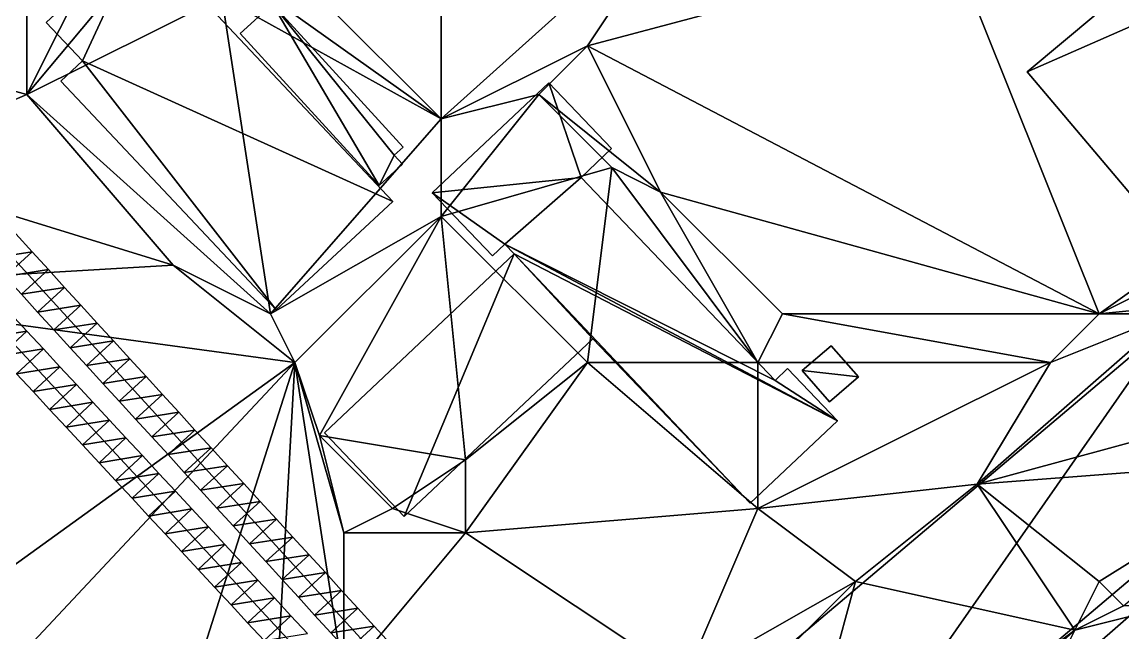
# Model space of a CAD drawing. Header units: metres. Extents: x -1103 to 901, y -902 to 905.
# Drawn here: x -434.4 to -344, y 361.8 to 412 of the extents above; entities that cross this region are included whole.
import ezdxf

# ---------------------------------------------------------------- set-up
doc = ezdxf.new("R2010")
doc.units = ezdxf.units.M
for name, color, linetype in [('OSM_BUILDING_FOOTPRINTS', 7, 'CONTINUOUS'), ('OSM_BUILDING_ROOFS', 1, 'CONTINUOUS'), ('OSM_BUILDING_WALLS', 8, 'CONTINUOUS'), ('OSM_ROAD_AXES', 2, 'CONTINUOUS'), ('OSM_ROAD_SURFACE', 9, 'CONTINUOUS'), ('OSM_TERRAIN', 3, 'CONTINUOUS')]:
    doc.layers.add(name, color=color, linetype=linetype)

msp = doc.modelspace()

# ---------------------------------------------------------------- linework, layer by layer
at = {"layer": 'OSM_BUILDING_FOOTPRINTS'}
for points in [[(-329.989, 421.922, 11.951), (-313.309, 402.204, 11.951), (-333.128, 385.659, 11.951), (-351.92, 407.877, 11.951), (-343.287, 415.087, 11.951), (-341.176, 412.588, 11.951), (-329.989, 421.922, 11.951)], [(-429.451, 408.772, 12.036), (-432.425, 411.924, 12.036), (-424.621, 419.167, 12.036), (-403.972, 397.226, 12.036), (-413.545, 388.324, 12.036), (-431.231, 407.113, 12.036), (-429.451, 408.772, 12.036)], [(-416.496, 411.028, 12.003), (-413.854, 413.417, 12.003), (-403.121, 401.683, 12.003), (-403.851, 401.031, 12.003), (-403.165, 400.279, 12.003), (-405.078, 398.542, 12.003), (-416.496, 411.028, 12.003)], [(-409.587, 378.205, 12.484), (-394.002, 392.913, 12.484), (-394.775, 393.721, 12.484), (-395.792, 392.77, 12.484), (-400.733, 397.934, 12.484), (-391.161, 406.958, 12.484), (-386.01, 401.562, 12.484), (-388.519, 399.184, 12.484), (-372.601, 382.529, 12.484), (-371.573, 383.491, 12.484), (-367.472, 379.201, 12.484), (-374.646, 372.432, 12.484), (-387.557, 385.946, 12.484), (-403.044, 371.348, 12.484), (-409.587, 378.205, 12.484)], [(-380.35, 353.212, 13.331), (-340.136, 387.241, 13.331), (-331.061, 376.657, 13.331), (-371.264, 342.617, 13.331), (-380.35, 353.212, 13.331)], [(-368.136, 380.771, 12.365), (-370.369, 383.326, 12.365), (-367.992, 385.371, 12.365), (-365.759, 382.806, 12.365), (-368.136, 380.771, 12.365)], [(-331.227, 373.926, 13.965), (-306.743, 346.079, 13.965), (-334.388, 322.734, 13.965), (-342.104, 322.534, 13.965), (-362.476, 346.588, 13.965), (-331.227, 373.926, 13.965)]]:
    msp.add_polyline3d(points, close=True, dxfattribs=at)
at = {"layer": 'OSM_BUILDING_ROOFS'}
for points in [[(-429.451, 408.772, 20.436), (-424.621, 419.167, 20.436), (-432.425, 411.924, 20.436)], [(-429.451, 408.772, 20.436), (-403.972, 397.226, 20.436), (-424.621, 419.167, 20.436)], [(-341.176, 412.588, 21.951), (-343.287, 415.087, 21.951), (-351.92, 407.877, 21.951)], [(-413.854, 413.417, 20.403), (-416.496, 411.028, 20.403), (-405.078, 398.542, 20.403)], [(-403.851, 401.031, 20.403), (-403.121, 401.683, 20.403), (-413.854, 413.417, 20.403)], [(-403.851, 401.031, 20.403), (-413.854, 413.417, 20.403), (-405.078, 398.542, 20.403)], [(-341.176, 412.588, 21.951), (-351.92, 407.877, 21.951), (-333.128, 385.659, 21.951)], [(-429.451, 408.772, 20.436), (-431.231, 407.113, 20.436), (-413.545, 388.324, 20.436)], [(-429.451, 408.772, 20.436), (-413.545, 388.324, 20.436), (-403.972, 397.226, 20.436)], [(-388.519, 399.184, 17.684), (-391.161, 406.958, 17.684), (-400.733, 397.934, 17.684)], [(-388.519, 399.184, 17.684), (-386.01, 401.562, 17.684), (-391.161, 406.958, 17.684)], [(-405.078, 398.542, 20.403), (-403.165, 400.279, 20.403), (-403.851, 401.031, 20.403)], [(-394.775, 393.721, 17.684), (-388.519, 399.184, 17.684), (-400.733, 397.934, 17.684)], [(-394.775, 393.721, 17.684), (-372.601, 382.529, 17.684), (-388.519, 399.184, 17.684)], [(-400.733, 397.934, 17.684), (-395.792, 392.77, 17.684), (-394.775, 393.721, 17.684)], [(-394.775, 393.721, 17.684), (-394.002, 392.913, 17.684), (-367.472, 379.201, 17.684)], [(-394.775, 393.721, 17.684), (-367.472, 379.201, 17.684), (-372.601, 382.529, 17.684)], [(-394.002, 392.913, 17.684), (-409.587, 378.205, 17.684), (-403.044, 371.348, 17.684)], [(-394.002, 392.913, 17.684), (-403.044, 371.348, 17.684), (-387.557, 385.946, 17.684)], [(-394.002, 392.913, 17.684), (-387.557, 385.946, 17.684), (-374.646, 372.432, 17.684)], [(-394.002, 392.913, 17.684), (-374.646, 372.432, 17.684), (-367.472, 379.201, 17.684)], [(-340.136, 387.241, 23.331), (-380.35, 353.212, 23.331), (-371.264, 342.617, 23.331)], [(-340.136, 387.241, 23.331), (-371.264, 342.617, 23.331), (-331.061, 376.657, 23.331)], [(-370.369, 383.326, 22.365), (-365.759, 382.806, 22.365), (-367.992, 385.371, 22.365)], [(-367.472, 379.201, 17.684), (-371.573, 383.491, 17.684), (-372.601, 382.529, 17.684)], [(-370.369, 383.326, 22.365), (-368.136, 380.771, 22.365), (-365.759, 382.806, 22.365)], [(-306.743, 346.079, 23.965), (-331.227, 373.926, 23.965), (-362.476, 346.588, 23.965)]]:
    msp.add_3dface(points, dxfattribs=at)
at = {"layer": 'OSM_BUILDING_WALLS'}
for points in [[(-424.621, 419.167, 12.036), (-432.425, 411.924, 12.036), (-432.425, 411.924, 20.436)], [(-424.621, 419.167, 12.036), (-432.425, 411.924, 20.436), (-424.621, 419.167, 20.436)], [(-403.972, 397.226, 12.036), (-424.621, 419.167, 12.036), (-424.621, 419.167, 20.436)], [(-403.972, 397.226, 12.036), (-424.621, 419.167, 20.436), (-403.972, 397.226, 20.436)], [(-343.287, 415.087, 11.951), (-351.92, 407.877, 11.951), (-351.92, 407.877, 21.951)], [(-343.287, 415.087, 11.951), (-351.92, 407.877, 21.951), (-343.287, 415.087, 21.951)], [(-413.854, 413.417, 12.003), (-416.496, 411.028, 12.003), (-416.496, 411.028, 20.403)], [(-413.854, 413.417, 12.003), (-416.496, 411.028, 20.403), (-413.854, 413.417, 20.403)], [(-403.121, 401.683, 12.003), (-413.854, 413.417, 12.003), (-413.854, 413.417, 20.403)], [(-403.121, 401.683, 12.003), (-413.854, 413.417, 20.403), (-403.121, 401.683, 20.403)], [(-432.425, 411.924, 12.036), (-429.451, 408.772, 12.036), (-429.451, 408.772, 20.436)], [(-432.425, 411.924, 12.036), (-429.451, 408.772, 20.436), (-432.425, 411.924, 20.436)], [(-416.496, 411.028, 12.003), (-405.078, 398.542, 12.003), (-405.078, 398.542, 20.403)], [(-416.496, 411.028, 12.003), (-405.078, 398.542, 20.403), (-416.496, 411.028, 20.403)], [(-429.451, 408.772, 12.036), (-431.231, 407.113, 12.036), (-431.231, 407.113, 20.436)], [(-429.451, 408.772, 12.036), (-431.231, 407.113, 20.436), (-429.451, 408.772, 20.436)], [(-351.92, 407.877, 11.951), (-333.128, 385.659, 11.951), (-333.128, 385.659, 21.951)], [(-351.92, 407.877, 11.951), (-333.128, 385.659, 21.951), (-351.92, 407.877, 21.951)], [(-431.231, 407.113, 12.036), (-413.545, 388.324, 12.036), (-413.545, 388.324, 20.436)], [(-431.231, 407.113, 12.036), (-413.545, 388.324, 20.436), (-431.231, 407.113, 20.436)], [(-391.161, 406.958, 12.484), (-400.733, 397.934, 12.484), (-400.733, 397.934, 17.684)], [(-391.161, 406.958, 12.484), (-400.733, 397.934, 17.684), (-391.161, 406.958, 17.684)], [(-386.01, 401.562, 12.484), (-391.161, 406.958, 12.484), (-391.161, 406.958, 17.684)], [(-386.01, 401.562, 12.484), (-391.161, 406.958, 17.684), (-386.01, 401.562, 17.684)], [(-403.851, 401.031, 12.003), (-403.121, 401.683, 12.003), (-403.121, 401.683, 20.403)], [(-403.851, 401.031, 12.003), (-403.121, 401.683, 20.403), (-403.851, 401.031, 20.403)], [(-388.519, 399.184, 12.484), (-386.01, 401.562, 12.484), (-386.01, 401.562, 17.684)], [(-388.519, 399.184, 12.484), (-386.01, 401.562, 17.684), (-388.519, 399.184, 17.684)], [(-403.165, 400.279, 12.003), (-403.851, 401.031, 12.003), (-403.851, 401.031, 20.403)], [(-403.165, 400.279, 12.003), (-403.851, 401.031, 20.403), (-403.165, 400.279, 20.403)], [(-405.078, 398.542, 12.003), (-403.165, 400.279, 12.003), (-403.165, 400.279, 20.403)], [(-405.078, 398.542, 12.003), (-403.165, 400.279, 20.403), (-405.078, 398.542, 20.403)], [(-372.601, 382.529, 12.484), (-388.519, 399.184, 12.484), (-388.519, 399.184, 17.684)], [(-372.601, 382.529, 12.484), (-388.519, 399.184, 17.684), (-372.601, 382.529, 17.684)], [(-400.733, 397.934, 12.484), (-395.792, 392.77, 12.484), (-395.792, 392.77, 17.684)], [(-400.733, 397.934, 12.484), (-395.792, 392.77, 17.684), (-400.733, 397.934, 17.684)], [(-413.545, 388.324, 12.036), (-403.972, 397.226, 12.036), (-403.972, 397.226, 20.436)], [(-413.545, 388.324, 12.036), (-403.972, 397.226, 20.436), (-413.545, 388.324, 20.436)], [(-395.792, 392.77, 12.484), (-394.775, 393.721, 12.484), (-394.775, 393.721, 17.684)], [(-395.792, 392.77, 12.484), (-394.775, 393.721, 17.684), (-395.792, 392.77, 17.684)], [(-394.775, 393.721, 12.484), (-394.002, 392.913, 12.484), (-394.002, 392.913, 17.684)], [(-394.775, 393.721, 12.484), (-394.002, 392.913, 17.684), (-394.775, 393.721, 17.684)], [(-394.002, 392.913, 12.484), (-409.587, 378.205, 12.484), (-409.587, 378.205, 17.684)], [(-394.002, 392.913, 12.484), (-409.587, 378.205, 17.684), (-394.002, 392.913, 17.684)], [(-340.136, 387.241, 13.331), (-380.35, 353.212, 13.331), (-380.35, 353.212, 23.331)], [(-340.136, 387.241, 13.331), (-380.35, 353.212, 23.331), (-340.136, 387.241, 23.331)], [(-403.044, 371.348, 12.484), (-387.557, 385.946, 12.484), (-387.557, 385.946, 17.684)], [(-403.044, 371.348, 12.484), (-387.557, 385.946, 17.684), (-403.044, 371.348, 17.684)], [(-387.557, 385.946, 12.484), (-374.646, 372.432, 12.484), (-374.646, 372.432, 17.684)], [(-387.557, 385.946, 12.484), (-374.646, 372.432, 17.684), (-387.557, 385.946, 17.684)], [(-367.992, 385.371, 12.365), (-370.369, 383.326, 12.365), (-370.369, 383.326, 22.365)], [(-367.992, 385.371, 12.365), (-370.369, 383.326, 22.365), (-367.992, 385.371, 22.365)], [(-365.759, 382.806, 12.365), (-367.992, 385.371, 12.365), (-367.992, 385.371, 22.365)], [(-365.759, 382.806, 12.365), (-367.992, 385.371, 22.365), (-365.759, 382.806, 22.365)], [(-371.573, 383.491, 12.484), (-372.601, 382.529, 12.484), (-372.601, 382.529, 17.684)], [(-371.573, 383.491, 12.484), (-372.601, 382.529, 17.684), (-371.573, 383.491, 17.684)], [(-367.472, 379.201, 12.484), (-371.573, 383.491, 12.484), (-371.573, 383.491, 17.684)], [(-367.472, 379.201, 12.484), (-371.573, 383.491, 17.684), (-367.472, 379.201, 17.684)], [(-370.369, 383.326, 12.365), (-368.136, 380.771, 12.365), (-368.136, 380.771, 22.365)], [(-370.369, 383.326, 12.365), (-368.136, 380.771, 22.365), (-370.369, 383.326, 22.365)], [(-368.136, 380.771, 12.365), (-365.759, 382.806, 12.365), (-365.759, 382.806, 22.365)], [(-368.136, 380.771, 12.365), (-365.759, 382.806, 22.365), (-368.136, 380.771, 22.365)], [(-374.646, 372.432, 12.484), (-367.472, 379.201, 12.484), (-367.472, 379.201, 17.684)], [(-374.646, 372.432, 12.484), (-367.472, 379.201, 17.684), (-374.646, 372.432, 17.684)], [(-409.587, 378.205, 12.484), (-403.044, 371.348, 12.484), (-403.044, 371.348, 17.684)], [(-409.587, 378.205, 12.484), (-403.044, 371.348, 17.684), (-409.587, 378.205, 17.684)], [(-371.264, 342.617, 13.331), (-331.061, 376.657, 13.331), (-331.061, 376.657, 23.331)], [(-371.264, 342.617, 13.331), (-331.061, 376.657, 23.331), (-371.264, 342.617, 23.331)], [(-331.227, 373.926, 13.965), (-362.476, 346.588, 13.965), (-362.476, 346.588, 23.965)], [(-331.227, 373.926, 13.965), (-362.476, 346.588, 23.965), (-331.227, 373.926, 23.965)]]:
    msp.add_3dface(points, dxfattribs=at)
at = {"layer": 'OSM_ROAD_AXES'}
for points in [[(-838.648, 834.494, 15.4), (-831.551, 826.731, 15.381), (-825.228, 819.797, 14.907), (-811.068, 804.292, 14.83), (-764.928, 753.786, 13.168), (-675.103, 655.385, 11.211), (-644.461, 622.208, 8.88), (-643.19, 620.439, 8.946), (-597.703, 570.619, 12.345), (-502.252, 466.079, 12.351), (-457.418, 416.977, 14.011), (-369.163, 320.322, 16.335), (-349.653, 307.45, 14.764)], [(-361.437, 301.467, 13.838), (-370.103, 315.434, 15.982), (-462.193, 414.766, 14.188), (-601.052, 564.337, 12.663), (-622.199, 587.24, 10.487), (-643.654, 610.475, 9.174), (-645.611, 612.908, 9.08), (-707.867, 679.725, 14.044), (-807.818, 787.328, 14.131), (-831.396, 812.951, 14.445), (-838.526, 820.648, 14.021)]]:
    msp.add_polyline3d(points, dxfattribs=at)
at = {"layer": 'OSM_ROAD_SURFACE'}
for points in [[(-437.13, 392.534, 14.834), (-433.578, 393.093, 14.802), (-434.915, 394.557, 14.742)], [(-437.13, 392.534, 14.834), (-435.793, 391.07, 14.893), (-433.578, 393.093, 14.802)], [(-435.793, 391.07, 14.893), (-432.24, 391.628, 14.862), (-433.578, 393.093, 14.802)], [(-435.793, 391.07, 14.893), (-434.456, 389.605, 14.95), (-432.24, 391.628, 14.862)], [(-434.456, 389.605, 14.95), (-430.903, 390.164, 14.919), (-432.24, 391.628, 14.862)], [(-434.456, 389.605, 14.95), (-433.119, 388.141, 15.007), (-430.903, 390.164, 14.919)], [(-433.119, 388.141, 15.007), (-429.566, 388.699, 14.975), (-430.903, 390.164, 14.919)], [(-433.119, 388.141, 15.007), (-431.782, 386.677, 15.062), (-429.566, 388.699, 14.975)], [(-431.782, 386.677, 15.062), (-428.229, 387.235, 15.032), (-429.566, 388.699, 14.975)], [(-434.007, 386.57, 15.054), (-435.362, 388.031, 15.017), (-437.562, 385.991, 15.04)], [(-431.782, 386.677, 15.062), (-430.444, 385.212, 15.063), (-428.229, 387.235, 15.032)], [(-430.444, 385.212, 15.063), (-426.892, 385.77, 15.077), (-428.229, 387.235, 15.032)], [(-434.007, 386.57, 15.054), (-437.562, 385.991, 15.04), (-436.207, 384.531, 15.041)], [(-432.653, 385.11, 15.055), (-434.007, 386.57, 15.054), (-436.207, 384.531, 15.041)], [(-432.653, 385.11, 15.055), (-436.207, 384.531, 15.041), (-434.853, 383.07, 15.042)], [(-431.299, 383.649, 15.056), (-432.653, 385.11, 15.055), (-434.853, 383.07, 15.042)], [(-430.444, 385.212, 15.063), (-429.107, 383.748, 15.064), (-426.892, 385.77, 15.077)], [(-429.107, 383.748, 15.064), (-425.555, 384.306, 15.078), (-426.892, 385.77, 15.077)], [(-429.107, 383.748, 15.064), (-427.77, 382.283, 15.065), (-425.555, 384.306, 15.078)], [(-427.77, 382.283, 15.065), (-424.217, 382.842, 15.079), (-425.555, 384.306, 15.078)], [(-431.299, 383.649, 15.056), (-434.853, 383.07, 15.042), (-433.499, 381.609, 15.043)], [(-429.945, 382.188, 15.057), (-431.299, 383.649, 15.056), (-433.499, 381.609, 15.043)], [(-427.77, 382.283, 15.065), (-426.433, 380.819, 15.066), (-424.217, 382.842, 15.079)], [(-426.433, 380.819, 15.066), (-422.88, 381.377, 15.08), (-424.217, 382.842, 15.079)], [(-429.945, 382.188, 15.057), (-433.499, 381.609, 15.043), (-432.145, 380.148, 15.044)], [(-428.59, 380.727, 15.058), (-429.945, 382.188, 15.057), (-432.145, 380.148, 15.044)], [(-426.433, 380.819, 15.066), (-425.096, 379.354, 15.067), (-422.88, 381.377, 15.08)], [(-425.096, 379.354, 15.067), (-421.543, 379.913, 15.081), (-422.88, 381.377, 15.08)], [(-428.59, 380.727, 15.058), (-432.145, 380.148, 15.044), (-430.79, 378.688, 15.045)], [(-427.236, 379.267, 15.059), (-428.59, 380.727, 15.058), (-430.79, 378.688, 15.045)], [(-425.096, 379.354, 15.067), (-423.758, 377.89, 15.068), (-421.543, 379.913, 15.081)], [(-423.758, 377.89, 15.068), (-420.206, 378.448, 15.082), (-421.543, 379.913, 15.081)], [(-427.236, 379.267, 15.059), (-430.79, 378.688, 15.045), (-429.436, 377.227, 15.046)], [(-425.882, 377.806, 15.06), (-427.236, 379.267, 15.059), (-429.436, 377.227, 15.046)], [(-425.882, 377.806, 15.06), (-429.436, 377.227, 15.046), (-428.082, 375.766, 15.047)], [(-424.528, 376.345, 15.061), (-425.882, 377.806, 15.06), (-428.082, 375.766, 15.047)], [(-423.758, 377.89, 15.068), (-422.421, 376.425, 15.069), (-420.206, 378.448, 15.082)], [(-422.421, 376.425, 15.069), (-418.869, 376.984, 15.082), (-420.206, 378.448, 15.082)], [(-422.421, 376.425, 15.069), (-421.084, 374.961, 15.069), (-418.869, 376.984, 15.082)], [(-421.084, 374.961, 15.069), (-417.531, 375.519, 15.091), (-418.869, 376.984, 15.082)], [(-424.528, 376.345, 15.061), (-428.082, 375.766, 15.047), (-426.728, 374.305, 15.048)], [(-423.173, 374.884, 15.062), (-424.528, 376.345, 15.061), (-426.728, 374.305, 15.048)], [(-421.084, 374.961, 15.069), (-419.747, 373.496, 15.076), (-417.531, 375.519, 15.091)], [(-419.747, 373.496, 15.076), (-416.194, 374.055, 15.101), (-417.531, 375.519, 15.091)], [(-423.173, 374.884, 15.062), (-426.728, 374.305, 15.048), (-425.373, 372.845, 15.048)], [(-421.819, 373.424, 15.062), (-423.173, 374.884, 15.062), (-425.373, 372.845, 15.048)], [(-421.819, 373.424, 15.062), (-425.373, 372.845, 15.048), (-424.019, 371.384, 15.048)], [(-420.465, 371.963, 15.072), (-421.819, 373.424, 15.062), (-424.019, 371.384, 15.048)], [(-419.747, 373.496, 15.076), (-418.41, 372.032, 15.086), (-416.194, 374.055, 15.101)], [(-418.41, 372.032, 15.086), (-414.857, 372.59, 15.107), (-416.194, 374.055, 15.101)], [(-418.41, 372.032, 15.086), (-417.072, 370.567, 15.096), (-414.857, 372.59, 15.107)], [(-417.072, 370.567, 15.096), (-413.52, 371.126, 15.108), (-414.857, 372.59, 15.107)], [(-420.465, 371.963, 15.072), (-424.019, 371.384, 15.048), (-422.665, 369.923, 15.058)], [(-419.111, 370.502, 15.082), (-420.465, 371.963, 15.072), (-422.665, 369.923, 15.058)], [(-419.111, 370.502, 15.082), (-422.665, 369.923, 15.058), (-421.311, 368.462, 15.068)], [(-417.756, 369.041, 15.092), (-419.111, 370.502, 15.082), (-421.311, 368.462, 15.068)], [(-417.072, 370.567, 15.096), (-415.735, 369.103, 15.101), (-413.52, 371.126, 15.108)], [(-415.735, 369.103, 15.101), (-412.183, 369.661, 15.155), (-413.52, 371.126, 15.108)], [(-415.735, 369.103, 15.101), (-414.398, 367.638, 15.102), (-412.183, 369.661, 15.155)], [(-414.398, 367.638, 15.102), (-410.846, 368.197, 15.261), (-412.183, 369.661, 15.155)], [(-417.756, 369.041, 15.092), (-421.311, 368.462, 15.068), (-419.956, 367.002, 15.078)], [(-416.402, 367.58, 15.098), (-417.756, 369.041, 15.092), (-419.956, 367.002, 15.078)], [(-414.398, 367.638, 15.102), (-413.061, 366.174, 15.104), (-410.846, 368.197, 15.261)], [(-413.061, 366.174, 15.104), (-409.508, 366.732, 15.368), (-410.846, 368.197, 15.261)], [(-416.402, 367.58, 15.098), (-419.956, 367.002, 15.078), (-418.602, 365.541, 15.088)], [(-415.048, 366.12, 15.099), (-416.402, 367.58, 15.098), (-418.602, 365.541, 15.088)], [(-415.048, 366.12, 15.099), (-418.602, 365.541, 15.088), (-417.248, 364.08, 15.093)], [(-413.694, 364.659, 15.101), (-415.048, 366.12, 15.099), (-417.248, 364.08, 15.093)], [(-413.061, 366.174, 15.104), (-411.724, 364.71, 15.205), (-409.508, 366.732, 15.368)], [(-411.724, 364.71, 15.205), (-408.171, 365.268, 15.502), (-409.508, 366.732, 15.368)], [(-411.724, 364.71, 15.205), (-410.387, 363.245, 15.311), (-408.171, 365.268, 15.502)], [(-410.387, 363.245, 15.311), (-406.834, 363.803, 15.561), (-408.171, 365.268, 15.502)], [(-413.694, 364.659, 15.101), (-417.248, 364.08, 15.093), (-415.894, 362.619, 15.094)], [(-412.339, 363.198, 15.162), (-413.694, 364.659, 15.101), (-415.894, 362.619, 15.094)], [(-410.387, 363.245, 15.311), (-409.049, 361.781, 15.418), (-406.834, 363.803, 15.561)], [(-409.049, 361.781, 15.418), (-405.497, 362.339, 15.608), (-406.834, 363.803, 15.561)], [(-412.339, 363.198, 15.162), (-415.894, 362.619, 15.094), (-414.539, 361.159, 15.095)], [(-410.985, 361.737, 15.27), (-412.339, 363.198, 15.162), (-414.539, 361.159, 15.095)], [(-409.049, 361.781, 15.418), (-407.712, 360.316, 15.523), (-405.497, 362.339, 15.608)], [(-407.712, 360.316, 15.523), (-404.16, 360.875, 15.638), (-405.497, 362.339, 15.608)]]:
    msp.add_3dface(points, dxfattribs=at)
at = {"layer": 'OSM_TERRAIN'}
for points in [[(-434, 406, 14.107), (-434, 446, 13.734), (-456, 412, 14.036)], [(-434, 406, 14.107), (-426, 422, 13.701), (-434, 446, 13.734)], [(-410, 414, 13.755), (-400, 404, 14.212), (-400, 428, 12.816)], [(-400, 404, 14.212), (-380, 422, 13.278), (-400, 428, 12.816)], [(-434, 406, 14.107), (-424, 418, 14.129), (-426, 422, 13.701)], [(-400, 404, 14.212), (-388, 410, 13.877), (-380, 422, 13.278)], [(-388, 410, 13.877), (-358, 418, 14.098), (-380, 422, 13.278)], [(-434, 406, 14.107), (-418, 414, 13.878), (-424, 418, 14.129)], [(-388, 410, 13.877), (-346, 388, 14.065), (-358, 418, 14.098)], [(-358, 418, 14.098), (-346, 388, 14.065), (-318, 408, 14.037)], [(-358, 418, 14.098), (-318, 408, 14.037), (-326, 418, 13.992)], [(-414, 388, 14.249), (-418, 414, 13.878), (-434, 406, 14.107)], [(-414, 388, 14.249), (-400, 404, 14.212), (-418, 414, 13.878)], [(-400, 404, 14.212), (-414, 414, 13.974), (-418, 414, 13.878)], [(-400, 404, 14.212), (-410, 414, 13.755), (-414, 414, 13.974)], [(-448, 400, 14.487), (-434, 406, 14.107), (-456, 412, 14.036)], [(-392, 406, 14.62), (-388, 410, 13.877), (-400, 404, 14.212)], [(-392, 406, 14.62), (-382, 398, 14.086), (-388, 410, 13.877)], [(-346, 388, 14.065), (-388, 410, 13.877), (-382, 398, 14.086)], [(-346, 388, 14.065), (-314, 404, 13.937), (-318, 408, 14.037)], [(-448, 400, 14.487), (-422, 392, 14.773), (-434, 406, 14.107)], [(-422, 392, 14.773), (-414, 388, 14.249), (-434, 406, 14.107)], [(-400, 396, 14.622), (-386, 400, 14.484), (-392, 406, 14.62)], [(-400, 396, 14.622), (-392, 406, 14.62), (-400, 404, 14.212)], [(-386, 400, 14.484), (-382, 398, 14.086), (-392, 406, 14.62)], [(-414, 388, 14.249), (-400, 396, 14.622), (-400, 404, 14.212)], [(-326, 390, 14.284), (-314, 404, 13.937), (-346, 388, 14.065)], [(-456, 390, 14.935), (-422, 392, 14.773), (-448, 400, 14.487)], [(-388, 384, 14.646), (-386, 400, 14.484), (-400, 396, 14.622)], [(-388, 384, 14.646), (-374, 384, 14.619), (-386, 400, 14.484)], [(-386, 400, 14.484), (-374, 384, 14.619), (-382, 398, 14.086)], [(-374, 384, 14.619), (-372, 388, 14.065), (-382, 398, 14.086)], [(-382, 398, 14.086), (-372, 388, 14.065), (-346, 388, 14.065)], [(-412, 384, 15.076), (-400, 396, 14.622), (-414, 388, 14.249)], [(-412, 384, 15.076), (-410, 378, 14.69), (-400, 396, 14.622)], [(-410, 378, 14.69), (-398, 376, 14.638), (-400, 396, 14.622)], [(-398, 376, 14.638), (-388, 384, 14.646), (-400, 396, 14.622)], [(-456, 390, 14.935), (-412, 384, 15.076), (-422, 392, 14.773)], [(-412, 384, 15.076), (-414, 388, 14.249), (-422, 392, 14.773)], [(-448, 358, 14.88), (-412, 384, 15.076), (-456, 390, 14.935)], [(-336, 388, 14.235), (-326, 390, 14.284), (-346, 388, 14.065)], [(-374, 384, 14.619), (-350, 384, 14.295), (-372, 388, 14.065)], [(-350, 384, 14.295), (-346, 388, 14.065), (-372, 388, 14.065)], [(-356, 374, 15.485), (-340, 388, 15.25), (-350, 384, 14.295)], [(-356, 374, 15.485), (-334, 380, 15.51), (-340, 388, 15.25)], [(-350, 384, 14.295), (-340, 388, 15.25), (-346, 388, 14.065)], [(-340, 388, 15.25), (-336, 388, 14.235), (-346, 388, 14.065)], [(-442, 352, 14.881), (-412, 384, 15.076), (-448, 358, 14.88)], [(-426, 340, 14.998), (-412, 384, 15.076), (-442, 352, 14.881)], [(-426, 340, 14.998), (-414, 348, 15.031), (-412, 384, 15.076)], [(-414, 348, 15.031), (-408, 358, 15.459), (-412, 384, 15.076)], [(-412, 384, 15.076), (-408, 358, 15.459), (-408, 370, 15.477)], [(-408, 370, 15.477), (-410, 378, 14.69), (-412, 384, 15.076)], [(-398, 370, 15.847), (-388, 384, 14.646), (-398, 376, 14.638)], [(-374, 372, 14.677), (-388, 384, 14.646), (-398, 370, 15.847)], [(-374, 372, 14.677), (-374, 384, 14.619), (-388, 384, 14.646)], [(-374, 372, 14.677), (-356, 374, 15.485), (-350, 384, 14.295)], [(-374, 372, 14.677), (-350, 384, 14.295), (-374, 384, 14.619)], [(-330, 376, 15.612), (-334, 380, 15.51), (-356, 374, 15.485)], [(-408, 370, 15.477), (-404, 372, 14.68), (-410, 378, 14.69)], [(-404, 372, 14.68), (-398, 376, 14.638), (-410, 378, 14.69)], [(-398, 370, 15.847), (-398, 376, 14.638), (-404, 372, 14.68)], [(-356, 374, 15.485), (-346, 366, 15.51), (-330, 376, 15.612)], [(-344, 364, 15.788), (-330, 376, 15.612), (-346, 366, 15.51)], [(-366, 366, 15.5), (-356, 374, 15.485), (-374, 372, 14.677)], [(-366, 366, 15.5), (-348, 362, 15.545), (-356, 374, 15.485)], [(-348, 362, 15.545), (-346, 366, 15.51), (-356, 374, 15.485)], [(-408, 370, 15.477), (-398, 370, 15.847), (-404, 372, 14.68)], [(-380, 358, 16.155), (-374, 372, 14.677), (-398, 370, 15.847)], [(-380, 358, 16.155), (-366, 366, 15.5), (-374, 372, 14.677)], [(-342, 322, 16.579), (-330, 372, 16.675), (-352, 354, 16.605)], [(-340, 364, 16.641), (-352, 354, 16.605), (-330, 372, 16.675)], [(-408, 370, 15.477), (-408, 358, 15.459), (-398, 370, 15.847)], [(-408, 358, 15.459), (-380, 358, 16.155), (-398, 370, 15.847)], [(-380, 352, 15.677), (-366, 366, 15.5), (-380, 358, 16.155)], [(-380, 352, 15.677), (-372, 344, 15.51), (-366, 366, 15.5)], [(-372, 344, 15.51), (-348, 362, 15.545), (-366, 366, 15.5)], [(-348, 362, 15.545), (-344, 364, 15.788), (-346, 366, 15.51)], [(-352, 354, 16.605), (-340, 364, 16.641), (-348, 362, 15.545)], [(-348, 362, 15.545), (-340, 364, 16.641), (-344, 364, 15.788)], [(-364, 348, 15.705), (-348, 362, 15.545), (-372, 344, 15.51)], [(-364, 348, 15.705), (-352, 354, 16.605), (-348, 362, 15.545)]]:
    msp.add_3dface(points, dxfattribs=at)

doc.saveas('drawing.dxf')
